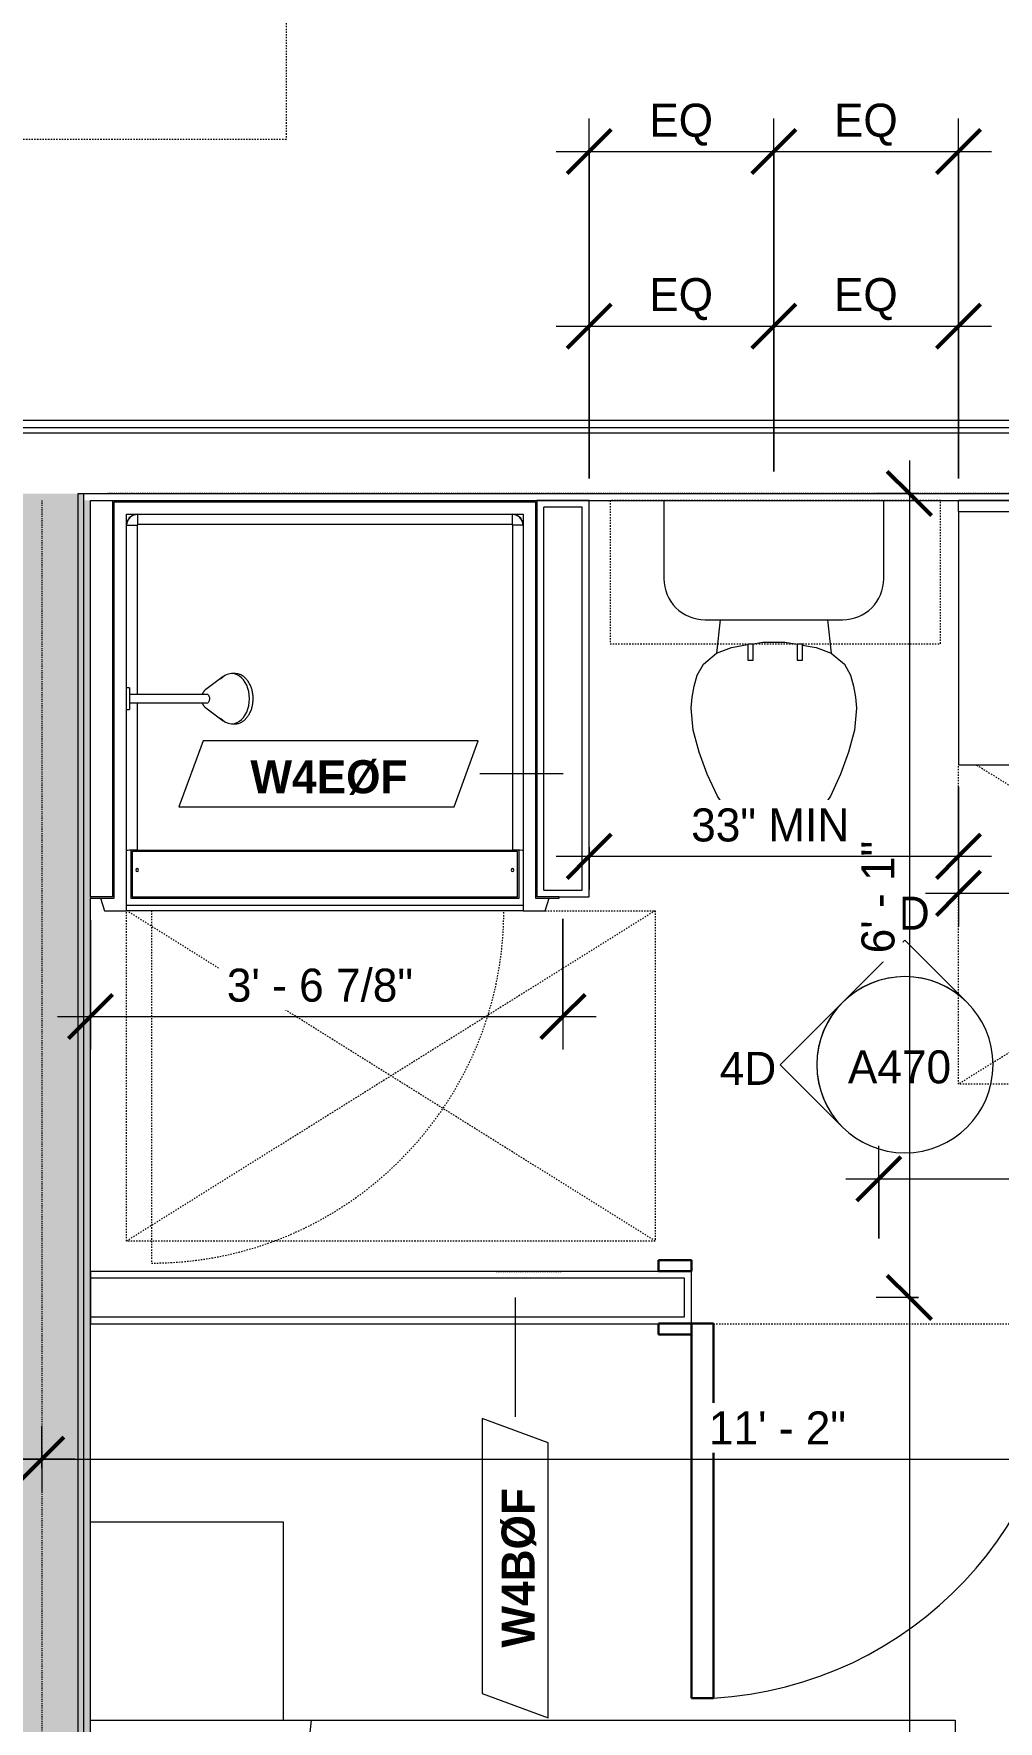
# Model space of a CAD drawing. Header units: inches. Extents: x -4010 to -1814, y 9846 to 12241.
# Drawn here: x -2936.2 to -2848.7, y 10262.6 to 10415.8 of the extents above; entities that cross this region are included whole.
import ezdxf

# ---------------------------------------------------------------- set-up
doc = ezdxf.new("R2010")
doc.units = ezdxf.units.IN
doc.header["$MEASUREMENT"] = 0
for name, pattern in [('Dash', [0.25, 0.125, -0.125]), ('Dash 3_32_', [0.1875, 0.09375, -0.09375]), ('Dash_2_', [0.25, 0.125, -0.125])]:
    doc.linetypes.add(name, pattern=pattern)
for name, color, linetype, lineweight in [('0-1', 7, 'Continuous', 5), ('A-ANNO-DIMS', 211, 'Continuous', 9), ('A-ANNO-DIMS-32', 211, 'Continuous', 9), ('A-DETL-1', 90, 'Dash 3_32_', 18), ('A-DOOR-3', 31, 'Continuous', 9), ('A-DOOR-4', 31, 'Continuous', 30), ('A-DOOR-FRAM-3', 31, 'Continuous', 30), ('A-GENM', 5, 'Continuous', 9), ('A-GENM-HDLN', 13, 'Dash', 9), ('A-WALL', 113, 'Continuous', 18), ('A-WALL-2', 250, 'Continuous', 18), ('A-WALL-3', 113, 'Continuous', 9), ('A-WALL-IDEN', 211, 'Continuous', 9), ('G-ANNO-SYMB-3', 111, 'Continuous', 9), ('G-ANNO-SYMB-4', 111, 'Dash_2_', 9), ('I-FURN', 30, 'Continuous', 9), ('I-FURN-HDLN', 30, 'Dash', 9), ('I-WALL-2', 241, 'Continuous', 5), ('I-WALL-3', 7, 'Continuous', 9), ('I-WALL-4', 2, 'Continuous', 9), ('P-SANR-FIXT', 6, 'Continuous', 9), ('P-SANR-FIXT-HDLN', 131, 'Dash', 9), ('Q-CASE', 31, 'Continuous', 9), ('Q-CASE-3', 31, 'Dash', 9)]:
    doc.layers.add(name, color=color, linetype=linetype, lineweight=lineweight)
doc.styles.add('Century Gothic', font='ufonts.com_century-gothic.ttf', dxfattribs={"height": 3})
doc.styles.add('Century Gothic_B_1', font='GOTHICB.TTF', dxfattribs={"height": 3})
doc.dimstyles.new('OD_1__HACK_2', dxfattribs={"dimscale": 12, "dimtxt": 3.132505, "dimasz": 0.333333, "dimexe": 0.25, "dimexo": 0.166667, "dimgap": 0.041667, "dimtad": 1, "dimdec": 4, "dimrnd": 0.0625, "dimzin": 3, "dimdsep": 46, "dimlunit": 4, "dimtxsty": 'Century Gothic', "dimblk1": 'OBLIQUE', "dimblk2": 'OBLIQUE', "dimsah": 1, "dimcen": 0.09, "dimdle": 0.25, "dimazin": 0, "dimtfac": 1, "dimtdec": 4, "dimtix": 1, "dimtmove": 0, "dimatfit": 3, "dimfxl": 1, "dimtvp": 1, "dimtfill": 1, "dimfrac": 2, "dimtolj": 1, "dimtzin": 0, "dimarcsym": 2})
doc.dimstyles.new('OD_1__HACK_2_1', dxfattribs={"dimscale": 12, "dimtxt": 3.132505, "dimasz": 0.333333, "dimexe": 0.25, "dimexo": 0.166667, "dimgap": 0.041667, "dimtad": 1, "dimdec": 4, "dimrnd": 0.0625, "dimzin": 3, "dimdsep": 46, "dimlunit": 4, "dimtxsty": 'Century Gothic', "dimblk1": 'OBLIQUE', "dimblk2": 'OBLIQUE', "dimsah": 1, "dimcen": 0.09, "dimdle": 0.25, "dimazin": 0, "dimtfac": 1, "dimtdec": 4, "dimtix": 1, "dimtmove": 0, "dimatfit": 3, "dimfxl": 1, "dimtvp": 1, "dimtfill": 1, "dimfrac": 2, "dimtolj": 1, "dimtzin": 0, "dimarcsym": 2})

# ---------------------------------------------------------------- blocks, each defined once
blk = doc.blocks.new('CTR - 1st Phase - Common Walls_rvt-1-UNIT PLANS - 1ST FLOOR')
at = {"layer": 'I-WALL-2'}
for points in [[(-2937.71, 10017.09), (-2932.21, 10017.09), (-2932.21, 10374.04), (-2937.71, 10374.04), (-2937.71, 10033.33)], [(-2931.71, 10017.09), (-2931.71, 10374.04), (-2932.21, 10374.04), (-2932.21, 10017.09)], [(-2931.71, 10017.09), (-2931.09, 10017.09), (-2931.09, 10373.41), (-2931.71, 10373.41), (-2931.71, 10033.33)]]:
    blk.add_hatch(color=256, dxfattribs=at).paths.add_polyline_path(points, flags=0)
at = {"layer": 'A-WALL-2'}
for p, q in [((-3067.15, 10380.04), (-2803.9, 10380.04)), ((-3067.15, 10379.54), (-2803.9, 10379.54)), ((-2932.21, 10374.04), (-2931.71, 10374.04)), ((-2932.21, 10373.41), (-2932.21, 10374.04)), ((-2932.21, 10374.04), (-2931.71, 10374.04)), ((-2932.21, 10017.09), (-2932.21, 10373.41)), ((-2931.71, 10373.41), (-2931.71, 10374.04)), ((-2931.71, 10374.04), (-2803.9, 10374.04)), ((-2931.71, 10017.09), (-2931.71, 10373.41))]:
    blk.add_line(p, q, dxfattribs=at)
at = {"layer": 'I-WALL-3'}
for p, q in [((-2803.9, 10380.66), (-3067.15, 10380.66)), ((-2931.09, 10337.41), (-2931.09, 10373.41)), ((-2931.09, 10373.41), (-2929.06, 10373.41)), ((-2890.56, 10373.41), (-2803.9, 10373.41)), ((-2931.09, 10017.09), (-2931.09, 10337.29))]:
    blk.add_line(p, q, dxfattribs=at)
blk = doc.blocks.new('SWING - SINGLE - FLUSH - 2-10 x 6-8 - PRIVACY-3199407-UNIT PLANS - 1ST FLOOR')
at = {"layer": 'A-DOOR-3'}
blk.add_arc((17, 2.37), 34.07, 93.3657, 180, dxfattribs=at)
at = {"layer": 'A-DOOR-4'}
for p, q in [((15, 2.37), (15, 36.38)), ((17, 36.38), (15, 36.38)), ((17, 2.37), (17, 36.38)), ((17, 2.37), (15, 2.37))]:
    blk.add_line(p, q, dxfattribs=at)
at = {"layer": 'A-DOOR-FRAM-3'}
for p, q in [((-17, 3.37), (-20, 3.37)), ((-20, 3.37), (-20, 2.37)), ((-17, 2.37), (-17, 3.37)), ((20, 3.37), (17, 3.37)), ((17, 3.37), (17, 2.37)), ((20, 2.37), (20, 3.37)), ((-20, 2.37), (-17, 2.37)), ((17, 2.37), (20, 2.37)), ((-17, -2.38), (-20, -2.38)), ((-20, -2.38), (-20, -3.38)), ((-17, -3.38), (-17, -2.38)), ((20, -2.38), (17, -2.38)), ((17, -2.38), (17, -3.38)), ((20, -3.38), (20, -2.38)), ((-20, -3.38), (-17, -3.38)), ((17, -3.38), (20, -3.38))]:
    blk.add_line(p, q, dxfattribs=at)
blk = doc.blocks.new('Bed-Standard - Queen 60_ x 79_-V75-UNIT PLANS - 1ST FLOOR')
at = {"layer": 'I-FURN'}
for p, q in [((-19.31, 41.3), (40.69, 41.3)), ((-19.31, -37.2), (-19.31, 41.3)), ((40.69, 41.3), (40.69, -37.2)), ((40.69, -23.7), (-19.31, -17.13)), ((-16.31, -23.7), (37.69, -23.7)), ((-16.31, -35.7), (-16.31, -23.7)), ((37.69, -35.7), (37.69, -23.7)), ((-16.31, -35.7), (37.69, -35.7))]:
    blk.add_line(p, q, dxfattribs=at)
at = {"layer": 'I-FURN-HDLN'}
for p, q in [((-55.31, 77.3), (-7.94, 77.3)), ((-5.44, 77.3), (55.06, 77.3)), ((57.56, 77.3), (58.94, 77.3)), ((58.69, 77.3), (58.69, -37.2)), ((63.69, 77.3), (64.69, 77.3)), ((64.69, 77.3), (64.69, 75.61)), ((64.69, 68.86), (64.69, -13.39)), ((-55.31, 17.36), (-55.31, 51.36))]:
    blk.add_line(p, q, dxfattribs=at)
blk = doc.blocks.new('Toilet-Domestic-3D - Toilet-Domestic-3D-3234795-UNIT PLANS - 1ST FLOOR')
at = {"layer": 'P-SANR-FIXT'}
for p, q in [((-3.74, 10), (-2.74, 11)), ((-2.74, 11), (-1.87, 11.5)), ((-1.87, 11.5), (-0.5, 12)), ((-0.5, 12), (0.5, 12)), ((0.5, 12), (1.87, 11.5)), ((1.87, 11.5), (2.74, 11)), ((2.74, 11), (3.74, 10)), ((-5.13, 8), (-3.74, 10)), ((3.74, 10), (5.13, 8)), ((-6.06, 6), (-5.13, 8)), ((5.13, 8), (6.06, 6)), ((-6.79, 4), (-6.06, 6)), ((6.06, 6), (6.79, 4)), ((-7.33, 1.99), (-6.79, 4)), ((6.79, 4), (7.33, 1.99)), ((-7.5, 0), (-7.33, 1.99)), ((7.33, 1.99), (7.5, 0)), ((-7.41, -1), (-7.5, 0)), ((-7.24, -2), (-7.41, -1)), ((7.41, -1), (7.24, -2)), ((7.5, 0), (7.41, -1)), ((-6.97, -3), (-7.24, -2)), ((-6.4, -4), (-6.97, -3)), ((6.97, -3), (6.4, -4)), ((7.24, -2), (6.97, -3)), ((-5.21, -5), (-6.4, -4)), ((6.4, -4), (5.21, -5)), ((-3.84, -5.5), (-5.21, -5)), ((-4.86, -8.02), (-5.21, -5)), ((-2.61, -5.72), (-3.84, -5.5)), ((-1, -6), (-2.12, -5.8)), ((1, -6), (-1, -6)), ((1.89, -5.84), (1, -6)), ((3.84, -5.5), (2.38, -5.76)), ((5.21, -5), (3.84, -5.5)), ((4.86, -8.02), (5.21, -5)), ((6.25, -8.02), (-6.25, -8.02)), ((-9.98, -11.75), (-9.98, -18.86)), ((9.98, -18.86), (9.98, -11.75))]:
    blk.add_line(p, q, dxfattribs=at)
for centre, start, end in [((-6.25, -11.75), 90, 180), ((6.25, -11.75), 0, 90)]:
    blk.add_arc(centre, 3.73, start, end, dxfattribs=at)
blk = doc.blocks.new('Bath Vanity - Bath Vanity 48_-2551079-UNIT PLANS - 1ST FLOOR')
at = {"layer": 'Q-CASE'}
for p, q in [((-23.26, -1), (-23.26, -24)), ((24.74, -24), (24.74, -1)), ((-23.26, -24), (24.74, -24))]:
    blk.add_line(p, q, dxfattribs=at)
blk = doc.blocks.new('ADA Clearances - 30_x48_-1721104-UNIT PLANS - 1ST FLOOR')
at = {"layer": 'A-GENM-HDLN'}
for p, q in [((15, 24), (-15, -24)), ((-15, 24), (15, -24)), ((-15, 14), (-15, 24)), ((-15, 24), (15, 24)), ((15, 24), (15, -24)), ((15, -24), (-15, -24))]:
    blk.add_line(p, q, dxfattribs=at)
blk = doc.blocks.new('ADA Clearances - 30_x48_-V76-UNIT PLANS - 1ST FLOOR')
at = {"layer": 'A-GENM-HDLN'}
for p, q in [((15, 24), (-14, -22.41)), ((-14, 24), (-8, 24)), ((-5, 24), (15, 24)), ((15, 24), (15, -24)), ((-14, 22.41), (15, -24)), ((15, -24), (-14, -24))]:
    blk.add_line(p, q, dxfattribs=at)
blk = doc.blocks.new('BATHROOM MIRROR - BATHROOM MIRROR 48_-3124766-UNIT PLANS - 1ST FLOOR')
at = {"layer": 'Q-CASE'}
for p, q in [((24.74, 24), (-23.26, 24)), ((-23.26, 23), (-23.26, 24)), ((-23.26, 23), (24.74, 23)), ((24.74, 24), (24.74, 23))]:
    blk.add_line(p, q, dxfattribs=at)
blk = doc.blocks.new('300 Series Wall Hung Cabinet_326 - 30_-2909952-UNIT PLANS - 1ST FLOOR')
at = {"layer": 'Q-CASE'}
for p, q in [((-2.5, -13.19), (-2.01, -13.19)), ((-2.5, -13.19), (-2.5, -14.69)), ((-2.01, -14.69), (-2.01, -13.19)), ((2, -13.19), (2.49, -13.19)), ((2, -13.19), (2, -14.69)), ((2.49, -14.69), (2.49, -13.19)), ((-2.5, -14.69), (-2.01, -14.69)), ((2, -14.69), (2.49, -14.69))]:
    blk.add_line(p, q, dxfattribs=at)
at = {"layer": 'Q-CASE-3'}
for p, q in [((15, -0.19), (-15, -0.19)), ((-15, -0.19), (-15, -13.19)), ((15, -13.19), (15, -0.19)), ((-15, -13.19), (15, -13.19))]:
    blk.add_line(p, q, dxfattribs=at)
blk = doc.blocks.new('4LBS24238A75FTB_V2 - 4LBS24238A75FTB_V2-3755113-UNIT PLANS - 1ST FLOOR')
at = {"layer": 'P-SANR-FIXT'}
for p, q in [((-0.75, 37.75), (-1.13, 36.62)), ((1.25, 37.75), (-0.75, 37.75)), ((1.25, 37.75), (37.25, 37.75)), ((1.25, 37.25), (1.25, 37.75)), ((1.25, 1.75), (1.25, 37.75)), ((37.25, 37.25), (1.25, 37.25)), ((37.25, 37.75), (37.25, 37.25)), ((39.25, 37.75), (37.25, 37.75)), ((37.25, 37.75), (37.25, 19.48)), ((39.63, 36.62), (39.25, 37.75)), ((0.12, 36.62), (-2.02, 36.62)), ((-2.02, 36.62), (-2.02, 36.5)), ((-2.02, 36.5), (0, 36.5)), ((0, 0.5), (0, 36.5)), ((0.12, 0.63), (0.12, 36.62)), ((1.62, 36.62), (1.62, 32.27)), ((36.88, 36.62), (1.62, 36.62)), ((36.75, 36.5), (1.75, 36.5)), ((1.75, 36.5), (1.75, 32.38)), ((36.75, 32.38), (36.75, 36.5)), ((36.88, 32.27), (36.88, 36.62)), ((40.52, 36.62), (38.38, 36.62)), ((38.38, 36.62), (38.38, 0.63)), ((38.5, 36.5), (38.5, 0.5)), ((38.5, 36.5), (40.52, 36.5)), ((40.52, 36.5), (40.52, 36.62)), ((1.75, 32.38), (36.75, 32.38)), ((2.2, 2.75), (2.2, 32.27)), ((36.3, 32.27), (2.2, 32.27)), ((36.3, 18.89), (36.3, 32.27)), ((36.3, 2.75), (36.3, 18.11)), ((37.25, 17.52), (37.25, 1.75)), ((37.25, 1.75), (1.25, 1.75)), ((1.28, 2.51), (1.3, 2.43)), ((1.4, 2.23), (1.42, 2.2)), ((1.51, 2.08), (1.58, 2.01)), ((1.7, 1.92), (1.73, 1.9)), ((1.93, 1.8), (2.01, 1.78)), ((2.25, 2.7), (36.25, 2.7)), ((2.25, 1.75), (2.25, 1.77)), ((2.25, 1.77), (36.25, 1.77)), ((36.25, 1.75), (36.25, 1.77)), ((36.49, 1.78), (36.57, 1.8)), ((36.77, 1.9), (36.8, 1.92)), ((36.92, 2.01), (36.99, 2.08)), ((37.08, 2.2), (37.1, 2.23)), ((37.2, 2.43), (37.22, 2.51)), ((38.5, 0.5), (0, 0.5)), ((38.38, 0.63), (0.12, 0.63))]:
    blk.add_line(p, q, dxfattribs=at)
for centre, radius, start, end in [((2.2, 34.06), 0.125, 0, 180), ((2.2, 34.06), 0.125, 180, 0), ((36.3, 34.06), 0.125, 0, 180), ((36.3, 34.06), 0.125, 180, 0), ((2.25, 2.75), 1, 180, 270), ((36.25, 2.75), 1, 270, 0)]:
    blk.add_arc(centre, radius, start, end, dxfattribs=at)
for centre, major_axis, start_param, end_param in [((2.2, 32.28), (-0.95, 0), 0, 1.570796), ((36.3, 32.28), (0.95, 0), 4.712389, 6.283185)]:
    blk.add_ellipse(centre, major_axis=major_axis, ratio=0.019505, start_param=start_param, end_param=end_param, dxfattribs=at)
for points, knots in [([(1.25, 2.77), (1.25, 2.77), (1.27, 2.76), (1.4, 2.76), (1.64, 2.75), (1.95, 2.75), (2.12, 2.75), (2.2, 2.75)], [-1, -1, -1, -1, -0.833333, -0.666667, -0.333333, -0.166667, 0, 0, 0, 0]), ([(1.25, 2.77), (1.25, 2.7), (1.26, 2.57), (1.34, 2.32), (1.52, 2.04), (1.8, 1.86), (2.05, 1.78), (2.18, 1.77), (2.25, 1.77)], [-1, -1, -1, -1, -0.875, -0.75, -0.5, -0.25, -0.125, 0, 0, 0, 0]), ([(1.59, 2), (1.54, 2.04), (1.47, 2.12), (1.41, 2.21), (1.38, 2.25)], [0.4611793, 0.4611793, 0.4611793, 0.4611793, 0.5714286, 0.6665731, 0.6665731, 0.6665731, 0.6665731]), ([(2.25, 1.75), (2.17, 1.75), (2.03, 1.77), (1.86, 1.82), (1.77, 1.87), (1.75, 1.88)], [0, 0, 0, 0, 0.1428571, 0.2857143, 0.3333068, 0.3333068, 0.3333068, 0.3333068]), ([(2.2, 2.75), (2.2, 2.74), (2.2, 2.74), (2.2, 2.73), (2.21, 2.72), (2.21, 2.72), (2.22, 2.71), (2.23, 2.71), (2.24, 2.7), (2.24, 2.7), (2.25, 2.7), (2.25, 2.7)], [-1, -1, -1, -1, -0.833333, -0.75, -0.666667, -0.583333, -0.416667, -0.291667, -0.208333, -0.083333, 0, 0, 0, 0]), ([(36.25, 1.77), (36.32, 1.77), (36.45, 1.78), (36.7, 1.86), (36.98, 2.04), (37.16, 2.32), (37.24, 2.57), (37.25, 2.7), (37.25, 2.77)], [-1, -1, -1, -1, -0.875, -0.75, -0.5, -0.25, -0.125, 0, 0, 0, 0]), ([(36.25, 2.7), (36.26, 2.7), (36.26, 2.7), (36.27, 2.7), (36.28, 2.71), (36.28, 2.71), (36.29, 2.72), (36.29, 2.73), (36.3, 2.74), (36.3, 2.74), (36.3, 2.75), (36.3, 2.75)], [-1, -1, -1, -1, -0.833333, -0.75, -0.666667, -0.583333, -0.416667, -0.291667, -0.208333, -0.083333, 0, 0, 0, 0]), ([(36.25, 1.8), (36.25, 1.82), (36.25, 1.91), (36.25, 2.14), (36.25, 2.45), (36.25, 2.62), (36.25, 2.7)], [-0.8333333, -0.8333333, -0.8333333, -0.8333333, -0.6666667, -0.3333333, -0.1666667, 0, 0, 0, 0]), ([(36.75, 1.88), (36.7, 1.85), (36.59, 1.8), (36.42, 1.76), (36.31, 1.75), (36.25, 1.75)], [0.6666667, 0.6666667, 0.6666667, 0.6666667, 0.7857143, 0.8928571, 1, 1, 1, 1]), ([(37.01, 2.1), (36.97, 2.05), (36.89, 1.97), (36.79, 1.91), (36.75, 1.88)], [0.4475924, 0.4475924, 0.4475924, 0.4475924, 0.5714286, 0.6665731, 0.6665731, 0.6665731, 0.6665731]), ([(37.19, 2.42), (37.18, 2.38), (37.16, 2.33), (37.13, 2.27), (37.12, 2.25)], [0.2174647, 0.2174647, 0.2174647, 0.2174647, 0.2857143, 0.3333068, 0.3333068, 0.3333068, 0.3333068])]:
    blk.add_open_spline(points, degree=3, knots=knots, dxfattribs=at)
for points in [[(1.25, 2.71), (1.25, 2.72), (1.25, 2.74), (1.25, 2.75)], [(1.38, 2.25), (1.37, 2.27), (1.36, 2.3), (1.35, 2.32)], [(1.75, 1.88), (1.71, 1.91), (1.67, 1.94), (1.63, 1.97)], [(2.25, 1.8), (2.25, 1.82), (2.25, 1.88), (2.25, 2.03), (2.25, 2.22), (2.25, 2.45), (2.25, 2.62), (2.25, 2.7)], [(37.25, 2.77), (37.25, 2.77), (37.23, 2.76), (37.13, 2.76), (36.98, 2.76), (36.78, 2.75), (36.55, 2.75), (36.38, 2.75), (36.3, 2.75)], [(37.12, 2.25), (37.09, 2.21), (37.07, 2.18), (37.04, 2.14)], [(37.25, 2.75), (37.25, 2.72), (37.25, 2.7), (37.25, 2.67)]]:
    blk.add_open_spline(points, degree=3, dxfattribs=at)
at = {"layer": 'P-SANR-FIXT-HDLN'}
blk.add_line((35, 37.75), (35, 69.75), dxfattribs=at)
blk.add_arc((35, 37.75), 32, 90, 180, dxfattribs=at)
blk = doc.blocks.new('Shower Head - Shower Head-3265626-UNIT PLANS - 1ST FLOOR')
at = {"layer": 'P-SANR-FIXT'}
for p, q in [((-0.98, 0), (-0.98, -0.26)), ((-0.98, 0), (0.98, 0)), ((0.98, -0.26), (0.98, 0)), ((0.98, -0.26), (-0.98, -0.26)), ((-0.39, -0.26), (-0.39, -1)), ((0.39, -1), (0.39, -0.26)), ((-0.39, -6.01), (-0.39, -7.27)), ((0.39, -7.27), (0.39, -6.01)), ((-0.84, -7.19), (-2.02, -8.78)), ((2.02, -8.78), (0.84, -7.19)), ((-2.28, -9.54), (-2.28, -9.81)), ((2.28, -9.81), (2.28, -9.54))]:
    blk.add_line(p, q, dxfattribs=at)
at = {"layer": 'P-SANR-FIXT', "flags": 128}
for points in [[(-0.39, -1), (-0.39, -1.29), (-0.39, -1.57), (-0.39, -1.85), (-0.39, -2.13), (-0.39, -2.41), (-0.39, -2.69), (-0.39, -2.96), (-0.39, -3.23), (-0.39, -3.5), (-0.39, -3.76), (-0.39, -4.02), (-0.39, -4.27), (-0.39, -4.52), (-0.39, -4.77), (-0.39, -5), (-0.39, -5.23), (-0.39, -5.46), (-0.39, -5.67), (-0.39, -5.88), (-0.39, -6.01)], [(0.39, -6.01), (0.39, -5.81), (0.39, -5.6), (0.39, -5.38), (0.39, -5.15), (0.39, -4.92), (0.39, -4.68), (0.39, -4.43), (0.39, -4.18), (0.39, -3.93), (0.39, -3.67), (0.39, -3.4), (0.39, -3.13), (0.39, -2.86), (0.39, -2.59), (0.39, -2.31), (0.39, -2.03), (0.39, -1.75), (0.39, -1.46), (0.39, -1.18), (0.39, -1)], [(-0.39, -6.87), (-0.43, -6.88), (-0.46, -6.9), (-0.49, -6.91), (-0.52, -6.93), (-0.55, -6.94), (-0.58, -6.96), (-0.61, -6.98), (-0.64, -7), (-0.67, -7.03), (-0.7, -7.05), (-0.73, -7.07), (-0.76, -7.1), (-0.78, -7.13), (-0.81, -7.16), (-0.83, -7.19), (-0.84, -7.19)], [(0.84, -7.19), (0.81, -7.16), (0.79, -7.13), (0.76, -7.1), (0.73, -7.08), (0.7, -7.05), (0.68, -7.03), (0.65, -7.01), (0.62, -6.98), (0.59, -6.97), (0.56, -6.95), (0.53, -6.93), (0.49, -6.91), (0.46, -6.9), (0.43, -6.89), (0.4, -6.87)], [(-2.28, -9.81), (-2.28, -9.88), (-2.28, -9.95), (-2.27, -10.02), (-2.25, -10.09), (-2.24, -10.16), (-2.21, -10.23), (-2.19, -10.3), (-2.16, -10.36), (-2.13, -10.43), (-2.09, -10.49), (-2.05, -10.55), (-2.01, -10.61), (-1.97, -10.67), (-1.92, -10.73), (-1.86, -10.79), (-1.81, -10.84), (-1.75, -10.89), (-1.69, -10.94), (-1.63, -10.99), (-1.57, -11.04), (-1.5, -11.08), (-1.43, -11.12), (-1.36, -11.16), (-1.28, -11.2), (-1.21, -11.24), (-1.13, -11.27), (-1.05, -11.3), (-0.97, -11.33), (-0.89, -11.36), (-0.81, -11.38), (-0.72, -11.4), (-0.64, -11.42), (-0.55, -11.44), (-0.47, -11.45), (-0.38, -11.46), (-0.29, -11.47), (-0.2, -11.48), (-0.11, -11.49), (-0.02, -11.49), (0, -11.49)], [(0, -11.49), (0.09, -11.49), (0.18, -11.48), (0.27, -11.48), (0.35, -11.47), (0.44, -11.46), (0.53, -11.44), (0.62, -11.43), (0.7, -11.41), (0.79, -11.39), (0.87, -11.36), (0.95, -11.34), (1.03, -11.31), (1.11, -11.28), (1.19, -11.25), (1.26, -11.21), (1.34, -11.17), (1.41, -11.13), (1.48, -11.09), (1.55, -11.05), (1.61, -11), (1.68, -10.95), (1.74, -10.9), (1.8, -10.85), (1.85, -10.8), (1.9, -10.74), (1.95, -10.69), (2, -10.63), (2.04, -10.57), (2.08, -10.51), (2.12, -10.44), (2.15, -10.38), (2.18, -10.31), (2.21, -10.25), (2.23, -10.18), (2.25, -10.11), (2.26, -10.04), (2.27, -9.97), (2.28, -9.9), (2.28, -9.83), (2.28, -9.81)]]:
    blk.add_lwpolyline(points, dxfattribs=at)
at = {"layer": 'P-SANR-FIXT'}
for centre, major_axis, start_param, end_param in [((0, -7.27), (0.394, 0), 3.141593, 4.712389), ((0, -7.27), (-0.394, 0), 1.570796, 3.141593), ((0, -9.54), (2.28, 0), 2.468394, 4.712389), ((0, -9.54), (-2.28, 0), 1.570796, 3.814791)]:
    blk.add_ellipse(centre, major_axis=major_axis, ratio=0.707107, start_param=start_param, end_param=end_param, dxfattribs=at)
blk = doc.blocks.new('Table-Night Stand - 18_ x 18_ x 24_-V87-UNIT PLANS - 1ST FLOOR')
at = {"layer": 'I-FURN'}
for p, q in [((0.15, 0), (18.15, 0)), ((0.15, -17.5), (0.15, 0))]:
    blk.add_line(p, q, dxfattribs=at)
blk = doc.blocks.new('Elevation - Filled Arrow-152140-UNIT PLANS - 1ST FLOOR')
at = {"layer": 'G-ANNO-SYMB-3'}
for start, end in [(360, 180), (180, 360)]:
    blk.add_arc((0, 0), 0.25, start, end, dxfattribs=at)
blk = doc.blocks.new('Elevation - Filled Arrow-151867-UNIT PLANS - 1ST FLOOR')
at = {"layer": 'G-ANNO-SYMB-3'}
for p, q in [((0, 0.3536), (-0.1768, 0.1768)), ((0.1768, 0.1768), (0, 0.3536))]:
    blk.add_line(p, q, dxfattribs=at)
blk.add_arc((0, 0), 0.25, 45, 135, dxfattribs=at)
blk = doc.blocks.new('DIMBLOCK3-UNIT PLANS - 1ST FLOOR')
at = {"layer": 'A-ANNO-DIMS-32'}
for p, q in [((-2852.27, 10347.41), (-2852.27, 10334.74)), ((-2852.27, 10337.74), (-2852.27, 10347.41)), ((-2804.27, 10347.41), (-2804.27, 10334.74)), ((-2804.27, 10337.74), (-2804.27, 10347.41)), ((-2855.27, 10337.74), (-2801.27, 10337.74))]:
    blk.add_line(p, q, dxfattribs=at)
at = {"layer": 'A-ANNO-DIMS-32', "lineweight": 50}
for p, q in [((-2852.27, 10337.74), (-2850.27, 10339.74)), ((-2804.27, 10337.74), (-2802.27, 10339.74)), ((-2852.27, 10337.74), (-2854.27, 10335.74)), ((-2804.27, 10337.74), (-2806.27, 10335.74))]:
    blk.add_line(p, q, dxfattribs=at)
at = {"layer": 'A-ANNO-DIMS-32', "color": 0, "insert": (-2833.52, 10342.08), "char_height": 3, "width": 12.5897, "attachment_point": 1, "line_spacing_factor": 0.984502, "style": 'Century Gothic', "bg_fill": 3, "box_fill_scale": 1.25, "bg_fill_color": 256, "bg_fill_true_color": 13158600, "bg_fill_transparency": 0}
blk.add_mtext('4\' - 0"', dxfattribs=at)
blk = doc.blocks.new('_Oblique')
at = {"color": 0, "linetype": 'ByBlock', "lineweight": -2}
blk.add_line((-0.5, -0.5), (0.5, 0.5), dxfattribs=at)
blk = doc.blocks.new('DIMBLOCK5-UNIT PLANS - 1ST FLOOR')
at = {"layer": 'A-ANNO-DIMS-32'}
for p, q in [((-2856.74, 10377.04), (-2856.74, 10301.04)), ((-2855.91, 10374.04), (-2859.74, 10374.04)), ((-2856.74, 10374.04), (-2855.91, 10374.04)), ((-2855.91, 10301.04), (-2859.74, 10301.04)), ((-2856.74, 10301.04), (-2855.91, 10301.04))]:
    blk.add_line(p, q, dxfattribs=at)
at = {"layer": 'A-ANNO-DIMS-32', "lineweight": 50}
for p, q in [((-2856.74, 10374.04), (-2858.74, 10376.04)), ((-2856.74, 10374.04), (-2854.74, 10372.04)), ((-2856.74, 10301.04), (-2858.74, 10303.04)), ((-2856.74, 10301.04), (-2854.74, 10299.04))]:
    blk.add_line(p, q, dxfattribs=at)
at = {"layer": 'A-ANNO-DIMS-32', "color": 0, "insert": (-2861.09, 10332.29), "char_height": 3, "width": 12.5897, "attachment_point": 1, "rotation": 90, "line_spacing_factor": 0.984502, "style": 'Century Gothic', "bg_fill": 3, "box_fill_scale": 1.25, "bg_fill_color": 256, "bg_fill_true_color": 13158600, "bg_fill_transparency": 0}
blk.add_mtext('6\' - 1"', dxfattribs=at)
blk = doc.blocks.new('DIMBLOCK6-UNIT PLANS - 1ST FLOOR')
at = {"layer": 'A-ANNO-DIMS-32', "lineweight": 50}
for p, q in [((-2856.74, 10301.04), (-2858.74, 10303.04)), ((-2856.74, 10301.04), (-2854.74, 10299.04)), ((-2856.74, 10182.04), (-2858.74, 10184.04)), ((-2856.74, 10182.04), (-2854.74, 10180.04))]:
    blk.add_line(p, q, dxfattribs=at)
at = {"layer": 'A-ANNO-DIMS-32'}
for p, q in [((-2855.91, 10301.04), (-2859.74, 10301.04)), ((-2856.74, 10301.04), (-2856.74, 10182.04)), ((-2856.74, 10301.04), (-2855.91, 10301.04)), ((-2855.91, 10182.04), (-2859.74, 10182.04)), ((-2856.74, 10182.04), (-2855.91, 10182.04))]:
    blk.add_line(p, q, dxfattribs=at)
at = {"layer": 'A-ANNO-DIMS-32', "color": 0, "insert": (-2861.09, 10235.13), "char_height": 3, "width": 15.394, "attachment_point": 1, "rotation": 90, "line_spacing_factor": 0.984502, "style": 'Century Gothic', "bg_fill": 3, "box_fill_scale": 1.25, "bg_fill_color": 256, "bg_fill_true_color": 13158600, "bg_fill_transparency": 0}
blk.add_mtext('9\' - 11"', dxfattribs=at)
blk = doc.blocks.new('DIMBLOCK41-UNIT PLANS - 1ST FLOOR')
at = {"layer": 'A-ANNO-DIMS-32', "lineweight": 50}
for p, q in [((-2935.52, 10286.36), (-2933.52, 10288.36)), ((-2801.52, 10286.36), (-2799.52, 10288.36)), ((-2935.52, 10286.36), (-2937.52, 10284.36)), ((-2801.52, 10286.36), (-2803.52, 10284.36))]:
    blk.add_line(p, q, dxfattribs=at)
at = {"layer": 'A-ANNO-DIMS-32'}
for p, q in [((-2938.52, 10286.36), (-2801.52, 10286.36)), ((-2935.52, 10287.19), (-2935.52, 10283.36)), ((-2935.52, 10286.36), (-2935.52, 10287.19)), ((-2801.52, 10287.19), (-2801.52, 10283.36)), ((-2801.52, 10286.36), (-2801.52, 10287.19))]:
    blk.add_line(p, q, dxfattribs=at)
at = {"layer": 'A-ANNO-DIMS-32', "color": 0, "insert": (-2874.94, 10290.7), "char_height": 3, "width": 15.394, "attachment_point": 1, "line_spacing_factor": 0.984502, "style": 'Century Gothic', "bg_fill": 3, "box_fill_scale": 1.25, "bg_fill_color": 256, "bg_fill_true_color": 13158600, "bg_fill_transparency": 0}
blk.add_mtext('11\' - 2"', dxfattribs=at)
blk = doc.blocks.new('DIMBLOCK43-UNIT PLANS - 1ST FLOOR')
at = {"layer": 'A-ANNO-DIMS-32'}
for p, q in [((-3069.52, 10285.53), (-3069.52, 10289.36)), ((-2935.52, 10285.53), (-2935.52, 10289.36)), ((-2932.52, 10286.36), (-3069.52, 10286.36)), ((-3069.52, 10286.36), (-3069.52, 10285.53)), ((-2935.52, 10286.36), (-2935.52, 10285.53))]:
    blk.add_line(p, q, dxfattribs=at)
at = {"layer": 'A-ANNO-DIMS-32', "lineweight": 50}
for p, q in [((-3069.52, 10286.36), (-3067.52, 10288.36)), ((-2935.52, 10286.36), (-2933.52, 10288.36)), ((-3069.52, 10286.36), (-3071.52, 10284.36)), ((-2935.52, 10286.36), (-2937.52, 10284.36))]:
    blk.add_line(p, q, dxfattribs=at)
at = {"layer": 'A-ANNO-DIMS-32', "color": 0, "insert": (-3008.94, 10290.7), "char_height": 3, "width": 15.394, "attachment_point": 1, "line_spacing_factor": 0.984502, "style": 'Century Gothic', "bg_fill": 3, "box_fill_scale": 1.25, "bg_fill_color": 256, "bg_fill_true_color": 13158600, "bg_fill_transparency": 0}
blk.add_mtext('11\' - 2"', dxfattribs=at)
blk = doc.blocks.new('DIMBLOCK67-UNIT PLANS - 1ST FLOOR')
at = {"layer": 'A-ANNO-DIMS-32'}
for p, q in [((-2885.81, 10375.41), (-2885.81, 10392.25)), ((-2869.04, 10376.03), (-2869.04, 10392.25)), ((-2888.81, 10389.25), (-2869.04, 10389.25)), ((-2885.81, 10389.25), (-2885.81, 10375.41)), ((-2869.04, 10389.25), (-2869.04, 10376.03))]:
    blk.add_line(p, q, dxfattribs=at)
at = {"layer": 'A-ANNO-DIMS-32', "lineweight": 50}
for p, q in [((-2885.81, 10389.25), (-2883.81, 10391.25)), ((-2869.04, 10389.25), (-2867.04, 10391.25)), ((-2885.81, 10389.25), (-2887.81, 10387.25)), ((-2869.04, 10389.25), (-2871.04, 10387.25))]:
    blk.add_line(p, q, dxfattribs=at)
at = {"layer": 'A-ANNO-DIMS-32', "color": 0, "insert": (-2880.36, 10393.6), "char_height": 3, "width": 7.0407, "attachment_point": 1, "line_spacing_factor": 0.984502, "style": 'Century Gothic', "bg_fill": 3, "box_fill_scale": 1.25, "bg_fill_color": 256, "bg_fill_true_color": 13158600, "bg_fill_transparency": 0}
blk.add_mtext('EQ', dxfattribs=at)
blk = doc.blocks.new('DIMBLOCK68-UNIT PLANS - 1ST FLOOR')
at = {"layer": 'A-ANNO-DIMS-32'}
for p, q in [((-2869.04, 10376.03), (-2869.04, 10392.25)), ((-2852.27, 10375.41), (-2852.27, 10392.25)), ((-2869.04, 10389.25), (-2849.27, 10389.25)), ((-2869.04, 10389.25), (-2869.04, 10376.03)), ((-2852.27, 10389.25), (-2852.27, 10375.41))]:
    blk.add_line(p, q, dxfattribs=at)
at = {"layer": 'A-ANNO-DIMS-32', "lineweight": 50}
for p, q in [((-2869.04, 10389.25), (-2867.04, 10391.25)), ((-2852.27, 10389.25), (-2850.27, 10391.25)), ((-2869.04, 10389.25), (-2871.04, 10387.25)), ((-2852.27, 10389.25), (-2854.27, 10387.25))]:
    blk.add_line(p, q, dxfattribs=at)
at = {"layer": 'A-ANNO-DIMS-32', "color": 0, "insert": (-2863.59, 10393.6), "char_height": 3, "width": 7.0407, "attachment_point": 1, "line_spacing_factor": 0.984502, "style": 'Century Gothic', "bg_fill": 3, "box_fill_scale": 1.25, "bg_fill_color": 256, "bg_fill_true_color": 13158600, "bg_fill_transparency": 0}
blk.add_mtext('EQ', dxfattribs=at)
blk = doc.blocks.new('DIMBLOCK73-UNIT PLANS - 1ST FLOOR')
at = {"layer": 'A-ANNO-DIMS-32'}
for p, q in [((-2859.52, 10306.41), (-2859.52, 10314.82)), ((-2801.52, 10312.65), (-2801.52, 10308.82)), ((-2801.52, 10311.82), (-2801.52, 10312.65)), ((-2862.52, 10311.82), (-2798.52, 10311.82)), ((-2859.52, 10311.82), (-2859.52, 10306.41))]:
    blk.add_line(p, q, dxfattribs=at)
at = {"layer": 'A-ANNO-DIMS-32', "lineweight": 50}
for p, q in [((-2859.52, 10311.82), (-2857.52, 10313.82)), ((-2801.52, 10311.82), (-2799.52, 10313.82)), ((-2859.52, 10311.82), (-2861.52, 10309.82)), ((-2801.52, 10311.82), (-2803.52, 10309.82))]:
    blk.add_line(p, q, dxfattribs=at)
at = {"layer": 'A-ANNO-DIMS-32', "color": 0, "insert": (-2836.94, 10316.17), "char_height": 3, "width": 15.394, "attachment_point": 1, "line_spacing_factor": 0.984502, "style": 'Century Gothic', "bg_fill": 3, "box_fill_scale": 1.25, "bg_fill_color": 256, "bg_fill_true_color": 13158600, "bg_fill_transparency": 0}
blk.add_mtext('4\' - 10"', dxfattribs=at)
blk = doc.blocks.new('DIMBLOCK341-UNIT PLANS - 1ST FLOOR')
at = {"layer": 'A-ANNO-DIMS-32'}
for p, q in [((-2852.27, 10347.41), (-2852.27, 10338.1)), ((-2852.27, 10341.1), (-2852.27, 10347.41)), ((-2885.81, 10341.93), (-2885.81, 10338.1)), ((-2885.81, 10341.1), (-2885.81, 10341.93)), ((-2888.81, 10341.1), (-2849.27, 10341.1))]:
    blk.add_line(p, q, dxfattribs=at)
at = {"layer": 'A-ANNO-DIMS-32', "lineweight": 50}
for p, q in [((-2885.81, 10341.1), (-2883.81, 10343.1)), ((-2852.27, 10341.1), (-2850.27, 10343.1)), ((-2885.81, 10341.1), (-2887.81, 10339.1)), ((-2852.27, 10341.1), (-2854.27, 10339.1))]:
    blk.add_line(p, q, dxfattribs=at)
at = {"layer": 'A-ANNO-DIMS-32', "color": 0, "insert": (-2876.55, 10345.45), "char_height": 3, "width": 18.0194, "attachment_point": 1, "line_spacing_factor": 0.984502, "style": 'Century Gothic', "bg_fill": 3, "box_fill_scale": 1.25, "bg_fill_color": 256, "bg_fill_true_color": 13158600, "bg_fill_transparency": 0}
blk.add_mtext('33" MIN', dxfattribs=at)
blk = doc.blocks.new('DIMBLOCK358-UNIT PLANS - 1ST FLOOR')
at = {"layer": 'A-ANNO-DIMS-32'}
for p, q in [((-2885.81, 10375.41), (-2885.81, 10408.09)), ((-2869.04, 10376.03), (-2869.04, 10408.09)), ((-2888.81, 10405.09), (-2869.04, 10405.09)), ((-2885.81, 10405.09), (-2885.81, 10375.41)), ((-2869.04, 10405.09), (-2869.04, 10376.03))]:
    blk.add_line(p, q, dxfattribs=at)
at = {"layer": 'A-ANNO-DIMS-32', "lineweight": 50}
for p, q in [((-2885.81, 10405.09), (-2883.81, 10407.09)), ((-2869.04, 10405.09), (-2867.04, 10407.09)), ((-2885.81, 10405.09), (-2887.81, 10403.09)), ((-2869.04, 10405.09), (-2871.04, 10403.09))]:
    blk.add_line(p, q, dxfattribs=at)
at = {"layer": 'A-ANNO-DIMS-32', "color": 0, "insert": (-2880.36, 10409.44), "char_height": 3, "width": 7.0407, "attachment_point": 1, "line_spacing_factor": 0.984502, "style": 'Century Gothic', "bg_fill": 3, "box_fill_scale": 1.25, "bg_fill_color": 256, "bg_fill_true_color": 13158600, "bg_fill_transparency": 0}
blk.add_mtext('EQ', dxfattribs=at)
blk = doc.blocks.new('DIMBLOCK359-UNIT PLANS - 1ST FLOOR')
at = {"layer": 'A-ANNO-DIMS-32'}
for p, q in [((-2869.04, 10376.03), (-2869.04, 10408.09)), ((-2852.27, 10375.41), (-2852.27, 10408.09)), ((-2869.04, 10405.09), (-2849.27, 10405.09)), ((-2869.04, 10405.09), (-2869.04, 10376.03)), ((-2852.27, 10405.09), (-2852.27, 10375.41))]:
    blk.add_line(p, q, dxfattribs=at)
at = {"layer": 'A-ANNO-DIMS-32', "lineweight": 50}
for p, q in [((-2869.04, 10405.09), (-2867.04, 10407.09)), ((-2852.27, 10405.09), (-2850.27, 10407.09)), ((-2869.04, 10405.09), (-2871.04, 10403.09)), ((-2852.27, 10405.09), (-2854.27, 10403.09))]:
    blk.add_line(p, q, dxfattribs=at)
at = {"layer": 'A-ANNO-DIMS-32', "color": 0, "insert": (-2863.59, 10409.44), "char_height": 3, "width": 7.0407, "attachment_point": 1, "line_spacing_factor": 0.984502, "style": 'Century Gothic', "bg_fill": 3, "box_fill_scale": 1.25, "bg_fill_color": 256, "bg_fill_true_color": 13158600, "bg_fill_transparency": 0}
blk.add_mtext('EQ', dxfattribs=at)
blk = doc.blocks.new('DIMBLOCK360-UNIT PLANS - 1ST FLOOR')
at = {"layer": 'A-ANNO-DIMS-32'}
for p, q in [((-2931.09, 10335.29), (-2931.09, 10323.55)), ((-2931.09, 10326.55), (-2931.09, 10335.29)), ((-2888.19, 10335.41), (-2888.19, 10323.55)), ((-2888.19, 10326.55), (-2888.19, 10335.41)), ((-2934.09, 10326.55), (-2885.19, 10326.55))]:
    blk.add_line(p, q, dxfattribs=at)
at = {"layer": 'A-ANNO-DIMS-32', "lineweight": 50}
for p, q in [((-2931.09, 10326.55), (-2929.09, 10328.55)), ((-2888.19, 10326.55), (-2886.19, 10328.55)), ((-2931.09, 10326.55), (-2933.09, 10324.55)), ((-2888.19, 10326.55), (-2890.19, 10324.55))]:
    blk.add_line(p, q, dxfattribs=at)
at = {"layer": 'A-ANNO-DIMS-32', "color": 0, "insert": (-2918.71, 10330.9), "char_height": 3, "width": 21.7784, "attachment_point": 1, "line_spacing_factor": 0.984502, "style": 'Century Gothic', "bg_fill": 3, "box_fill_scale": 1.25, "bg_fill_color": 256, "bg_fill_true_color": 13158600, "bg_fill_transparency": 0}
blk.add_mtext('3\' - 6 7/8"', dxfattribs=at)
blk = doc.blocks.new('Wall Tag - Arch Wall-3956453-UNIT PLANS - 1ST FLOOR')
at = {"layer": 'A-WALL-IDEN'}
for p, q in [((-0.3561, 0.0937), (-0.4244, -0.0937)), ((0.4244, 0.0937), (-0.3561, 0.0937)), ((0.3561, -0.0937), (0.4244, 0.0937)), ((-0.4244, -0.0937), (0.3561, -0.0937))]:
    blk.add_line(p, q, dxfattribs=at)

msp = doc.modelspace()

# ---------------------------------------------------------------- linework, layer by layer
at = {"layer": 'A-DETL-1'}
for p, q in [((-2935.52374, 10373.4144), (-2935.52374, 10019.4144)), ((-2935.52374, 10373.4144), (-2935.52374, 10019.4144)), ((-2801.88554, 10374.0394), (-2929.55818, 10374.0394)), ((-2894.26194, 10303.4144), (-2888.26194, 10303.4144))]:
    msp.add_line(p, q, dxfattribs=at)
at = {"layer": 'A-WALL'}
for p, q in [((-2889.93733, 10338.0394), (-2889.93733, 10372.7894)), ((-2886.43733, 10372.7894), (-2889.93733, 10372.7894)), ((-2886.43733, 10338.0394), (-2886.43733, 10372.7894)), ((-2889.93733, 10338.0394), (-2886.43733, 10338.0394)), ((-2877.14874, 10302.7894), (-2931.08624, 10302.7894)), ((-2877.14874, 10299.2894), (-2877.14874, 10302.7894)), ((-2931.08624, 10299.2894), (-2877.14874, 10299.2894))]:
    msp.add_line(p, q, dxfattribs=at)
at = {"layer": 'A-WALL-3'}
for p, q in [((-2876.52374, 10303.4144), (-2931.08624, 10303.4144)), ((-2931.08624, 10303.4144), (-2931.08624, 10298.6644)), ((-2876.52374, 10298.6644), (-2876.52374, 10303.4144)), ((-2931.08624, 10298.6644), (-2876.52374, 10298.6644))]:
    msp.add_line(p, q, dxfattribs=at)
at = {"layer": 'G-ANNO-SYMB-4'}
for p, q in [((-2913.32374, 10847.49985), (-2913.32374, 10406.1894)), ((-2913.32374, 10406.1894), (-3207.32374, 10406.1894))]:
    msp.add_line(p, q, dxfattribs=at)
at = {"layer": 'I-WALL-4'}
for p, q in [((-2885.81233, 10373.4144), (-2890.56233, 10373.4144)), ((-2885.81233, 10337.4144), (-2885.81233, 10373.4144)), ((-2888.53842, 10337.4144), (-2885.81233, 10337.4144))]:
    msp.add_line(p, q, dxfattribs=at)

# ---------------------------------------------------------------- block references
at = {"layer": '0-1'}
msp.add_blockref('CTR - 1st Phase - Common Walls_rvt-1-UNIT PLANS - 1ST FLOOR', (0, 0), dxfattribs=at)
at = {"layer": 'A-DOOR-3', "rotation": 180}
msp.add_blockref('SWING - SINGLE - FLUSH - 2-10 x 6-8 - PRIVACY-3199407-UNIT PLANS - 1ST FLOOR', (-2859.52374, 10301.0394), dxfattribs=at)
at = {"layer": 'A-GENM'}
for name, p, rotation in [('ADA Clearances - 30_x48_-V76-UNIT PLANS - 1ST FLOOR', (-2828.27374, 10335.40981), 270.0000000000574), ('ADA Clearances - 30_x48_-1721104-UNIT PLANS - 1ST FLOOR', (-2903.81233, 10321.1644), 269.999999999879)]:
    msp.add_blockref(name, p, dxfattribs=dict(at, rotation=rotation))
at = {"layer": 'A-WALL-IDEN', "xscale": 31.99999999999999, "yscale": 31.99999999999999, "zscale": 31.99999999999999}
msp.add_blockref('Wall Tag - Arch Wall-3956453-UNIT PLANS - 1ST FLOOR', (-2909.47658, 10348.58065), dxfattribs=at)
at = {"layer": 'G-ANNO-SYMB-3', "xscale": 31.99999999999999, "yscale": 31.99999999999999, "zscale": 31.99999999999999}
for name in ['Elevation - Filled Arrow-151867-UNIT PLANS - 1ST FLOOR', 'Elevation - Filled Arrow-152140-UNIT PLANS - 1ST FLOOR']:
    msp.add_blockref(name, (-2857.14378, 10322.17513), dxfattribs=at)
at = {"layer": 'G-ANNO-SYMB-3', "xscale": 31.99999999999999, "yscale": 31.99999999999999, "zscale": 31.99999999999999, "rotation": 89.9999999999983}
msp.add_blockref('Elevation - Filled Arrow-151867-UNIT PLANS - 1ST FLOOR', (-2857.14378, 10322.17513), dxfattribs=at)
at = {"layer": 'I-FURN', "rotation": 269.9999999999716}
for name, p in [('Bed-Standard - Queen 60_ x 79_-V75-UNIT PLANS - 1ST FLOOR', (-2893.88274, 10243.35292)), ('Table-Night Stand - 18_ x 18_ x 24_-V87-UNIT PLANS - 1ST FLOOR', (-2913.58765, 10280.81139))]:
    msp.add_blockref(name, p, dxfattribs=at)
at = {"layer": 'P-SANR-FIXT'}
for name, p, rotation in [('4LBS24238A75FTB_V2 - 4LBS24238A75FTB_V2-3755113-UNIT PLANS - 1ST FLOOR', (-2890.56233, 10373.9144), 180), ('Toilet-Domestic-3D - Toilet-Domestic-3D-3234795-UNIT PLANS - 1ST FLOOR', (-2869.04303, 10354.55858), 180), ('Shower Head - Shower Head-3265626-UNIT PLANS - 1ST FLOOR', (-2927.81233, 10355.4144), 90.0000000000808)]:
    msp.add_blockref(name, p, dxfattribs=dict(at, rotation=rotation))
at = {"layer": 'Q-CASE'}
for name, p in [('300 Series Wall Hung Cabinet_326 - 30_-2909952-UNIT PLANS - 1ST FLOOR', (-2868.91803, 10373.59731)), ('BATHROOM MIRROR - BATHROOM MIRROR 48_-3124766-UNIT PLANS - 1ST FLOOR', (-2829.01144, 10349.40981)), ('Bath Vanity - Bath Vanity 48_-2551079-UNIT PLANS - 1ST FLOOR', (-2829.01144, 10373.4144))]:
    msp.add_blockref(name, p, dxfattribs=at)

# ---------------------------------------------------------------- texts
at = {"layer": 'A-WALL-IDEN', "insert": (-2916.57282, 10349.82818), "char_height": 3, "width": 17.069, "attachment_point": 1, "style": 'Century Gothic_B_1'}
msp.add_mtext('W4EØF', dxfattribs=at)
at = {"layer": 'G-ANNO-SYMB-3', "char_height": 3, "attachment_point": 1, "style": 'Century Gothic'}
for s, insert, width in [('6D', (-2860.01167, 10337.44049), 6.666), ('4D', (-2873.95034, 10323.34714), 6.666), ('A470', (-2862.31972, 10323.48156), 12.221)]:
    msp.add_mtext(s, dxfattribs=dict(at, insert=insert, width=width))

# ---------------------------------------------------------------- next in the draw order: dimensions: what is measured, and where the dimension line sits
at = {"layer": 'A-ANNO-DIMS'}
dim = msp.add_linear_dim(base=(-2869.04303, 10389.25303), p1=(-2885.81233, 10373.4144), p2=(-2869.04303, 10374.03481), text='EQ', dimstyle='OD_1__HACK_2', override={"dimpost": '<>', "dimfxl": 16.780768}, dxfattribs=at)
dim.commit()
dim.dimension.update_dxf_attribs({"geometry": 'DIMBLOCK67-UNIT PLANS - 1ST FLOOR', "text_midpoint": (-2877.42768, 10391.40905)})
dim = msp.add_linear_dim(base=(-2804.27374, 10337.73583), p1=(-2852.27374, 10349.4144), p2=(-2804.27374, 10349.4144), dimstyle='OD_1__HACK_2', override={"dimpost": '<>', "dimfxl": 48}, dxfattribs=at)
dim.commit()
dim.dimension.update_dxf_attribs({"geometry": 'DIMBLOCK3-UNIT PLANS - 1ST FLOOR', "text_midpoint": (-2828.27374, 10339.81129)})

# ---------------------------------------------------------------- next in the draw order: dimensions: what is measured, and where the dimension line sits
dim = msp.add_linear_dim(base=(-2856.74024, 10301.0394), p1=(-2853.91182, 10374.0394), p2=(-2853.91182, 10301.0394), angle=90, dimstyle='OD_1__HACK_2', override={"dimpost": '<>', "dimfxl": 73}, dxfattribs=at)
dim.commit()
dim.dimension.update_dxf_attribs({"geometry": 'DIMBLOCK5-UNIT PLANS - 1ST FLOOR', "text_midpoint": (-2858.8157, 10337.5394)})

# ---------------------------------------------------------------- next in the draw order: dimensions: what is measured, and where the dimension line sits
for base, p1, p2, text, dimstyle, override, picture, middle in [((-2852.27374, 10389.25303), (-2869.04303, 10374.03481), (-2852.27374, 10373.4144), 'EQ', 'OD_1__HACK_2', {"dimpost": '<>', "dimfxl": 16.780768}, 'DIMBLOCK68-UNIT PLANS - 1ST FLOOR', (-2860.65838, 10391.40905)), ((-2852.27374, 10341.10084), (-2885.81233, 10343.92927), (-2852.27374, 10349.40981), '33" MIN', 'OD_1__HACK_2_1', {"dimpost": '<>', "dimfxl": 33.983427}, 'DIMBLOCK341-UNIT PLANS - 1ST FLOOR', (-2869.04303, 10343.1763))]:
    dim = msp.add_linear_dim(base=base, p1=p1, p2=p2, text=text, dimstyle=dimstyle, override=override, dxfattribs=at)
    dim.commit()
    dim.dimension.update_dxf_attribs({"geometry": picture, "text_midpoint": middle})
dim = msp.add_linear_dim(base=(-2801.52374, 10311.82112), p1=(-2859.52374, 10304.4144), p2=(-2801.52374, 10314.64954), dimstyle='OD_1__HACK_2', override={"dimpost": '<>', "dimfxl": 58.896165}, dxfattribs=at)
dim.commit()
dim.dimension.update_dxf_attribs({"geometry": 'DIMBLOCK73-UNIT PLANS - 1ST FLOOR', "text_midpoint": (-2830.52374, 10313.89658)})
dim = msp.add_linear_dim(base=(-2856.74024, 10182.0394), p1=(-2853.91182, 10301.0394), p2=(-2853.91182, 10182.0394), angle=90, dimstyle='OD_1__HACK_2', override={"dimpost": '<>', "dimfxl": 119}, dxfattribs=at)
dim.commit()
dim.dimension.update_dxf_attribs({"geometry": 'DIMBLOCK6-UNIT PLANS - 1ST FLOOR', "text_midpoint": (-2858.8157, 10241.5394)})

# ---------------------------------------------------------------- next in the draw order: linework, layer by layer
at = {"layer": 'A-WALL-IDEN'}
msp.add_line((-2888.18733, 10348.58065), (-2895.74488, 10348.58065), dxfattribs=at)

# ---------------------------------------------------------------- next in the draw order: dimensions: what is measured, and where the dimension line sits
at = {"layer": 'A-ANNO-DIMS'}
dim = msp.add_linear_dim(base=(-2869.04303, 10405.0933), p1=(-2885.81233, 10373.4144), p2=(-2869.04303, 10374.03481), text='EQ', dimstyle='OD_1__HACK_2_1', override={"dimpost": '<>', "dimfxl": 16.780768}, dxfattribs=at)
dim.commit()
dim.dimension.update_dxf_attribs({"geometry": 'DIMBLOCK358-UNIT PLANS - 1ST FLOOR', "text_midpoint": (-2877.42768, 10407.24931)})
for base, p1, p2, dimstyle, override, picture, middle in [((-2888.18733, 10326.55281), (-2931.08624, 10337.2894), (-2888.18733, 10337.4144), 'OD_1__HACK_2_1', {"dimpost": '<>', "dimfxl": 42.899091}, 'DIMBLOCK360-UNIT PLANS - 1ST FLOOR', (-2909.63678, 10328.79448)), ((-2801.52374, 10286.35963), (-2935.52374, 10289.18806), (-2801.52374, 10289.18806), 'OD_1__HACK_2', {"dimpost": '<>', "dimfxl": 134}, 'DIMBLOCK41-UNIT PLANS - 1ST FLOOR', (-2868.52374, 10288.39736))]:
    dim = msp.add_linear_dim(base=base, p1=p1, p2=p2, dimstyle=dimstyle, override=override, dxfattribs=at)
    dim.commit()
    dim.dimension.update_dxf_attribs({"geometry": picture, "text_midpoint": middle})

# ---------------------------------------------------------------- next in the draw order: linework, layer by layer
at = {"layer": 'A-WALL-IDEN'}
msp.add_line((-2892.51812, 10301.0394), (-2892.51812, 10290.19624), dxfattribs=at)

# ---------------------------------------------------------------- next in the draw order: block references
at = {"layer": 'A-WALL-IDEN', "xscale": 31.99999999999999, "yscale": 31.99999999999999, "zscale": 31.99999999999999, "rotation": 89.99999999999991}
msp.add_blockref('Wall Tag - Arch Wall-3956453-UNIT PLANS - 1ST FLOOR', (-2892.51812, 10276.46454), dxfattribs=at)

# ---------------------------------------------------------------- next in the draw order: texts
at = {"layer": 'A-WALL-IDEN', "insert": (-2893.76565, 10269.24861), "char_height": 3, "width": 17.372, "attachment_point": 1, "rotation": 90, "style": 'Century Gothic_B_1'}
msp.add_mtext('W4BØF', dxfattribs=at)

# ---------------------------------------------------------------- next in the draw order: dimensions: what is measured, and where the dimension line sits
at = {"layer": 'A-ANNO-DIMS'}
dim = msp.add_linear_dim(base=(-2852.27374, 10405.0933), p1=(-2869.04303, 10374.03481), p2=(-2852.27374, 10373.40981), text='EQ', dimstyle='OD_1__HACK_2_1', override={"dimpost": '<>', "dimfxl": 16.780938}, dxfattribs=at)
dim.commit()
dim.dimension.update_dxf_attribs({"geometry": 'DIMBLOCK359-UNIT PLANS - 1ST FLOOR', "text_midpoint": (-2860.65838, 10407.24931)})
dim = msp.add_linear_dim(base=(-3069.52374, 10286.35963), p1=(-2935.52374, 10283.53121), p2=(-3069.52374, 10283.53121), dimstyle='OD_1__HACK_2', override={"dimpost": '<>', "dimfxl": 134}, dxfattribs=at)
dim.commit()
dim.dimension.update_dxf_attribs({"geometry": 'DIMBLOCK43-UNIT PLANS - 1ST FLOOR', "text_midpoint": (-3002.52374, 10288.39736)})

doc.saveas('drawing.dxf')
